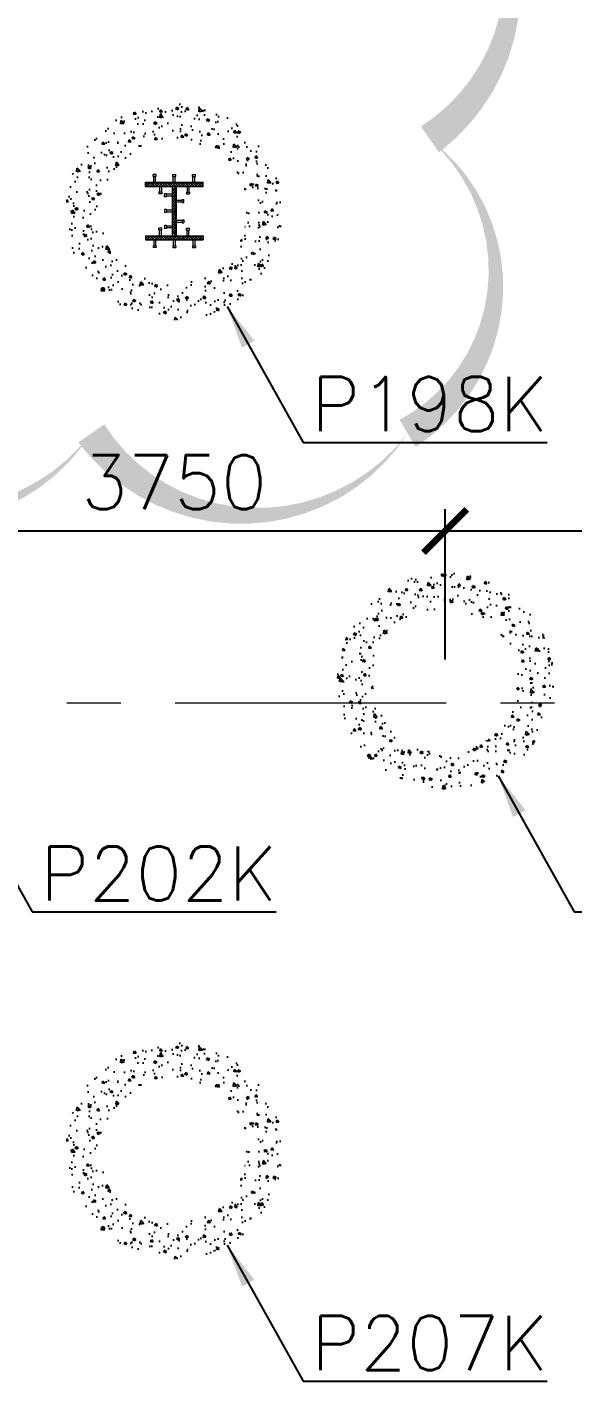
# Model space of a CAD drawing. Header units: millimetres. Extents: x -346728 to 1320345, y -537202 to -385966.
# Drawn here: x 206837 to 210610, y -444677 to -435219 of the extents above; entities that cross this region are included whole.
import ezdxf

# ---------------------------------------------------------------- set-up
doc = ezdxf.new("R2010")
doc.units = ezdxf.units.MM
doc.header["$LTSCALE"] = 100
doc.linetypes.add('X1326_GLB$0$CENTER', pattern=[2, 1.25, -0.25, 0.25, -0.25])
doc.layers.add('CL load', color=1, linetype='Continuous', plot=False)
for name, color, linetype in [('hach', 253, 'Continuous'), ('PILE MARK', 8, 'Continuous'), ('PL', 3, 'Continuous')]:
    doc.layers.add(name, color=color, linetype=linetype)
for name, color, linetype, lineweight in [('KCMANH', 8, 'Continuous', 13), ('KINGPOST', 5, 'Continuous', 20), ('X1326_GLB$0$A-tim', 8, 'X1326_GLB$0$CENTER', 9)]:
    doc.layers.add(name, color=color, linetype=linetype, lineweight=lineweight)
doc.styles.add('simplex', font='simplex.shx')
doc.dimstyles.new('100', dxfattribs={"dimscale": 150, "dimtxt": 2.5, "dimasz": 2, "dimexe": 1, "dimexo": 1, "dimgap": 1, "dimtad": 1, "dimdec": 0, "dimzin": 0, "dimdsep": 46, "dimtxsty": 'simplex', "dimblk": 'ARCHTICK', "dimcen": 1, "dimdle": 1, "dimclrd": 256, "dimclre": 256, "dimclrt": 6, "dimadec": 0, "dimazin": 0, "dimtfac": 1, "dimtdec": 0, "dimtix": 1, "dimtmove": 2, "dimatfit": 3, "dimfxl": 1, "dimtolj": 1, "dimtzin": 0, "dimarcsym": 0})
pattern_1 = [(45, (188543.33, 11377564.439), (-8.980256121, 8.980256121), []), (135, (188543.33, 11377564.439), (-8.980256121, -8.980256121), [])]

# ---------------------------------------------------------------- blocks, each defined once
blk = doc.blocks.new('_ArchTick')
at = {"color": 0, "linetype": 'ByBlock', "const_width": 0.15}
blk.add_lwpolyline([(-0.5, -0.5), (0.5, 0.5)], dxfattribs=at)
blk = doc.blocks.new('*D406')
at = {"layer": 'CL load', "lineweight": -2, "transparency": 16777216}
for p, q in [((205978.3, -439591.6), (205978.3, -438552.8)), ((209728.3, -439591.6), (209728.3, -438552.8)), ((205828.3, -438702.8), (209878.3, -438702.8))]:
    blk.add_line(p, q, dxfattribs=at)
at = {"layer": 'DEFPOINTS', "color": 0, "transparency": 16777216}
for p in [(209728.3, -438702.8), (205978.3, -439741.6, 0), (209728.3, -439741.6)]:
    blk.add_point(p, dxfattribs=at)
at = {"layer": 'CL load', "lineweight": -2, "transparency": 16777216, "xscale": 300, "yscale": 300, "zscale": 300, "rotation": 180}
blk.add_blockref('_ArchTick', (205978.3, -438702.8), dxfattribs=at)
at = {"layer": 'CL load', "lineweight": -2, "transparency": 16777216, "xscale": 300, "yscale": 300, "zscale": 300}
blk.add_blockref('_ArchTick', (209728.3, -438702.8), dxfattribs=at)
at = {"layer": 'CL load', "color": 6, "transparency": 16777216, "insert": (207853.3, -438365.3), "char_height": 375, "attachment_point": 5, "style": 'simplex'}
blk.add_mtext('\\A1;3750', dxfattribs=at)
blk = doc.blocks.new('*D407')
at = {"layer": 'CL load', "lineweight": -2, "transparency": 16777216}
for p, q in [((209728.3, -439591.6), (209728.3, -438552.8)), ((213238.6, -438880.9), (213238.6, -438552.8)), ((209578.3, -438702.8), (213388.6, -438702.8))]:
    blk.add_line(p, q, dxfattribs=at)
at = {"layer": 'DEFPOINTS', "color": 0, "transparency": 16777216}
for p in [(213238.6, -438702.8), (213238.6, -439030.9), (209728.3, -439741.6)]:
    blk.add_point(p, dxfattribs=at)
at = {"layer": 'CL load', "lineweight": -2, "transparency": 16777216, "xscale": 300, "yscale": 300, "zscale": 300, "rotation": 180}
blk.add_blockref('_ArchTick', (209728.3, -438702.8), dxfattribs=at)
at = {"layer": 'CL load', "lineweight": -2, "transparency": 16777216, "xscale": 300, "yscale": 300, "zscale": 300}
blk.add_blockref('_ArchTick', (213238.6, -438702.8), dxfattribs=at)
at = {"layer": 'CL load', "color": 6, "transparency": 16777216, "insert": (211483.4, -438365.3), "char_height": 375, "attachment_point": 5, "style": 'simplex'}
blk.add_mtext('\\A1;3510', dxfattribs=at)
blk = doc.blocks.new('LVL-KHUNGTEN')
blk.add_lwpolyline([(61072.9, 41092.8), (119123.5, 41092.8), (119123.5, 61.9), (61072.9, 61.9)], close=True)
blk = doc.blocks.new('KP50 TOI SAN L1')
at = {"ltscale": 0.1}
h = blk.add_hatch(color=3, dxfattribs=at)
h.dxf.hatch_style = 1
h.paths.add_polyline_path([(14.4, 171.2), (-14.4, 171.2), (-14.4, 142.4)])
h.paths.add_polyline_path([(-14.4, -142.4), (-14.4, -171.2), (14.4, -171.2)])
at = {"layer": 'KCMANH', "linetype": 'ByBlock'}
h = blk.add_hatch(dxfattribs=at)
h.set_pattern_fill('ANSI37', color=3, scale=4, style=0)
h.set_pattern_definition(pattern_1)
h.paths.add_polyline_path([(-200, 200), (-200, 171.2), (200, 171.2), (200, 200)])
h = blk.add_hatch(dxfattribs=at)
h.set_pattern_fill('ANSI37', color=3, scale=4, style=0)
h.set_pattern_definition([(45, (188728.93, 11377564.439), (-8.980256121, 8.980256121), []), (135, (188728.93, 11377564.439), (-8.980256121, -8.980256121), [])])
h.paths.add_polyline_path([(14.4, 171.2), (-14.4, 142.4), (-14.4, -142.4), (14.4, -171.2)])
h = blk.add_hatch(dxfattribs=at)
h.set_pattern_fill('ANSI37', color=3, scale=4, style=0)
h.set_pattern_definition(pattern_1)
h.paths.add_polyline_path([(-200, -171.2), (-200, -200), (200, -200), (200, -171.2)])
at = {"layer": 'KCMANH', "color": 3, "linetype": 'ByBlock'}
blk.add_line((-200, 200), (200, 200), dxfattribs=at)
at = {"layer": 'KCMANH', "linetype": 'ByBlock'}
for p, q in [((-125.2, 252.8), (-146, 252.8)), ((-146, 240), (-146, 252.8)), ((-125.2, 240), (-146, 240)), ((-142, 200), (-142, 240)), ((-129.2, 200), (-129.2, 240)), ((-125.2, 240), (-125.2, 252.8)), ((-10.4, 252.8), (10.4, 252.8)), ((-10.4, 240), (-10.4, 252.8)), ((-10.4, 240), (10.4, 240)), ((-6.4, 200), (-6.4, 240)), ((6.4, 200), (6.4, 240)), ((10.4, 240), (10.4, 252.8)), ((125.2, 252.8), (146, 252.8)), ((125.2, 240), (125.2, 252.8)), ((125.2, 240), (146, 240)), ((129.2, 200), (129.2, 240)), ((142, 200), (142, 240)), ((146, 240), (146, 252.8)), ((-85.2, 131.2), (-106, 131.2)), ((-106, 131.2), (-106, 118.4)), ((-85.2, 118.4), (-106, 118.4)), ((-102, 171.2), (-102, 131.2)), ((-89.2, 171.2), (-89.2, 131.2)), ((-85.2, 131.2), (-85.2, 118.4)), ((-67.2, 99.6), (-67.2, 120.4)), ((-54.4, 120.4), (-67.2, 120.4)), ((-54.4, 99.6), (-67.2, 99.6)), ((-54.4, 99.6), (-54.4, 120.4)), ((-14.4, 116.4), (-54.4, 116.4)), ((-14.4, 103.6), (-54.4, 103.6)), ((85.2, 131.2), (106, 131.2)), ((85.2, 131.2), (85.2, 118.4)), ((85.2, 118.4), (106, 118.4)), ((89.2, 171.2), (89.2, 131.2)), ((102, 171.2), (102, 131.2)), ((106, 131.2), (106, 118.4)), ((-67.2, 10.4), (-67.2, -10.4)), ((-54.4, 10.4), (-67.2, 10.4)), ((-54.4, 10.4), (-54.4, -10.4)), ((-14.4, 6.4), (-54.4, 6.4)), ((14.4, 76.4), (54.4, 76.4)), ((14.4, 63.6), (54.4, 63.6)), ((54.4, 59.6), (54.4, 80.4)), ((54.4, 80.4), (67.2, 80.4)), ((54.4, 59.6), (67.2, 59.6)), ((67.2, 59.6), (67.2, 80.4)), ((-54.4, -10.4), (-67.2, -10.4)), ((-14.4, -6.4), (-54.4, -6.4)), ((14.4, -63.6), (54.4, -63.6)), ((14.4, -76.4), (54.4, -76.4)), ((54.4, -59.6), (54.4, -80.4)), ((54.4, -59.6), (67.2, -59.6)), ((54.4, -80.4), (67.2, -80.4)), ((67.2, -59.6), (67.2, -80.4)), ((-85.2, -118.4), (-106, -118.4)), ((-106, -131.2), (-106, -118.4)), ((-85.2, -131.2), (-106, -131.2)), ((-102, -171.2), (-102, -131.2)), ((-89.2, -171.2), (-89.2, -131.2)), ((-85.2, -131.2), (-85.2, -118.4)), ((-67.2, -99.6), (-67.2, -120.4)), ((-54.4, -99.6), (-67.2, -99.6)), ((-54.4, -120.4), (-67.2, -120.4)), ((-54.4, -99.6), (-54.4, -120.4)), ((-14.4, -103.6), (-54.4, -103.6)), ((-14.4, -116.4), (-54.4, -116.4)), ((85.2, -118.4), (106, -118.4)), ((85.2, -131.2), (85.2, -118.4)), ((85.2, -131.2), (106, -131.2)), ((89.2, -171.2), (89.2, -131.2)), ((102, -171.2), (102, -131.2)), ((106, -131.2), (106, -118.4)), ((-125.2, -240), (-146, -240)), ((-146, -240), (-146, -252.8)), ((-125.2, -252.8), (-146, -252.8)), ((-142, -200), (-142, -240)), ((-129.2, -200), (-129.2, -240)), ((-125.2, -240), (-125.2, -252.8)), ((-10.4, -240), (10.4, -240)), ((-10.4, -240), (-10.4, -252.8)), ((-10.4, -252.8), (10.4, -252.8)), ((-6.4, -200), (-6.4, -240)), ((6.4, -200), (6.4, -240)), ((10.4, -240), (10.4, -252.8)), ((125.2, -240), (146, -240)), ((125.2, -240), (125.2, -252.8)), ((125.2, -252.8), (146, -252.8)), ((129.2, -200), (129.2, -240)), ((142, -200), (142, -240)), ((146, -240), (146, -252.8))]:
    blk.add_line(p, q, dxfattribs=at)
at = {"layer": 'KINGPOST', "color": 3, "linetype": 'ByBlock'}
for p, q in [((-200, 171.2), (-200, 200)), ((200, 171.2), (200, 200)), ((-200, 171.2), (200, 171.2)), ((-14.4, 171.2), (-14.4, -171.2)), ((-14.4, 142.4), (14.4, 171.2)), ((14.4, 171.2), (14.4, -171.2)), ((-200, -171.2), (200, -171.2)), ((-200, -171.2), (-200, -200)), ((-14.4, -142.4), (14.4, -171.2)), ((200, -171.2), (200, -200)), ((-200, -200), (200, -200))]:
    blk.add_line(p, q, dxfattribs=at)
at = {"layer": 'KINGPOST', "color": 6, "linetype": 'ByBlock'}
blk.add_lwpolyline([(-14.4, 0), (14.4, 0)], dxfattribs=at)
blk = doc.blocks.new('B1 Kingpost Layout Plan1')
at = {"layer": 'KCMANH', "linetype": 'ByBlock'}
blk.add_blockref('KP50 TOI SAN L1', (57489.6, -21723.8, 0), dxfattribs=at)

msp = doc.modelspace()

# ---------------------------------------------------------------- hatches: boundary and pattern name
at = {"layer": 'hach'}
h = msp.add_hatch(dxfattribs=at)
h.set_pattern_fill('ANSI31', color=256, scale=70)
h.set_pattern_definition([(45, (121918.56, -508591.22), (-157.15448, 157.15448), [])])
h.paths.add_polyline_path([(142200.7, -410142.2), (128621.2, -428107.5), (155914.1, -501359), (162214.1, -503970.9), (238136.4, -469396.6), (242695.2, -462329.4), (242687.2, -415142.7), (237685.1, -410142.2)])
h.paths.add_polyline_path([(142797.9, -411342.2), (129975.7, -428305.7), (156856.2, -500450.6), (162191.6, -502662.6), (237318.8, -468450.4), (241495.1, -461976.1), (241487, -415639.4), (237188.2, -411342.2)], flags=16)
h = msp.add_hatch(dxfattribs=at)
h.set_pattern_fill('AR-CONC', color=256, scale=4)
h.set_pattern_definition([(50, (121918.56, -508591.2), (728.7387, -63.7563), [76.2, -838.2]), (355, (121918.56, -508591.2), (-140.9737, 764.2274), [60.96, -670.5623]), (100.45144, (121979.3, -508596.54), (587.765, 700.471), [64.76, -712.361]), (46.1842, (121918.6, -508388), (1084.316, -168.1693), [114.3, -1257.3]), (96.63556, (122008.9, -508402), (949.6165, 989.7045), [97.14, -1068.5424]), (351.18415, (121918.6, -508388), (949.6165, 989.7045), [91.44, -1005.839]), (21, (122020.16, -508438.8), (606.4576, -409.0608), [76.2, -838.2]), (326, (122020.16, -508438.8), (247.208, 736.752), [60.96, -670.56]), (71.45144, (122070.7, -508472.9), (853.6657, 327.691), [64.76, -712.3598]), (37.5, (121918.56, -508591.22), (12.3544, 338.22016), [0, -662.432, 0, -680.72, 0, -673.1]), (7.5, (121918.56, -508591.22), (267.27865, 400.7223), [0, -388.112, 0, -647.192, 0, -256.54]), (327.5, (121692, -508591.22), (542.3624, -22.91498), [0, -254, 0, -792.48, 0, -1051.56]), (317.5, (121590.4, -508591.2), (592.5167, 101.706), [0, -330.2, 0, -526.288, 0, -746.76])])
h.paths.add_polyline_path([(142200.7, -410142.2), (128621.2, -428107.5), (155914.1, -501359), (162214.1, -503970.9), (238136.4, -469396.6), (242695.2, -462329.4), (242687.2, -415142.7), (237685.1, -410142.2)])
h.paths.add_polyline_path([(142797.9, -411342.2), (129975.7, -428305.7), (156856.2, -500450.6), (162191.6, -502662.6), (237318.8, -468450.4), (241495.1, -461976.1), (241487, -415639.4), (237188.2, -411342.2)], flags=16)
at = {"layer": 'PL'}
h = msp.add_hatch(dxfattribs=at)
h.set_pattern_fill('AR-CONC', color=6)
h.set_pattern_definition([(130, (207855.03, -448955.26), (-182.1847, -15.9391), [19.05, -209.55]), (185, (207855.03, -448955.26), (35.2434, 191.0568), [15.24, -167.6406]), (79.5486, (207839.85, -448956.59), (-146.9412, 175.1178), [16.19, -178.0902]), (133.8158, (207855.03, -448904.46), (-271.079, -42.0423), [28.575, -314.325]), (83.3644, (207832.44, -448907.97), (-237.404, 247.426), [24.285, -267.1356]), (188.8158, (207855.03, -448904.46), (-237.404, 247.426), [22.86, -251.46]), (159, (207829.63, -448917.16), (-151.6144, -102.2652), [19.05, -209.55]), (214, (207829.63, -448917.16), (-61.802, 184.188), [15.24, -167.64]), (108.5486, (207817, -448925.68), (-213.4164, 81.9228), [16.19, -178.09]), (142.5, (207855.03, -448955.26), (-3.0886, 84.55504), [0, -165.608, 0, -170.18, 0, -168.275]), (172.5, (207855.03, -448955.26), (-66.81966, 100.1806), [0, -97.028, 0, -161.798, 0, -64.135]), (212.5, (207911.67, -448955.26), (-135.5906, -5.72874), [0, -63.5, 0, -198.12, 0, -262.89]), (222.5, (207937.07, -448955.26), (-148.1292, 25.4265), [0, -82.55, 0, -131.572, 0, -186.69])])
edge = h.paths.add_edge_path()
edge.add_ellipse((207853.3, -436494), major_axis=(530.3, 530.3), ratio=1, start_angle=135, end_angle=315)
edge.add_ellipse((207853.3, -436494), major_axis=(530.3, 530.3), ratio=1, start_angle=315, end_angle=495)
edge = h.paths.add_edge_path(flags=16)
edge.add_ellipse((207853.3, -436494), major_axis=(-353.6, 353.6), ratio=1, start_angle=45, end_angle=225, ccw=False)
edge.add_ellipse((207853.3, -436494), major_axis=(-353.6, 353.6), ratio=1, start_angle=-135, end_angle=45, ccw=False)
h.paths.add_polyline_path([(207853.3, -435994), (208286.3, -436744), (207420.3, -436744)], flags=0)
h = msp.add_hatch(dxfattribs=at)
h.set_pattern_fill('AR-CONC', color=6)
h.set_pattern_definition([(130, (207855.03, -448955.26), (-182.1847, -15.9391), [19.05, -209.55]), (185, (207855.03, -448955.26), (35.2434, 191.0568), [15.24, -167.6406]), (79.5486, (207839.85, -448956.59), (-146.9412, 175.1178), [16.19, -178.0902]), (133.8158, (207855.03, -448904.46), (-271.079, -42.0423), [28.575, -314.325]), (83.3644, (207832.44, -448907.97), (-237.404, 247.426), [24.285, -267.1356]), (188.8158, (207855.03, -448904.46), (-237.404, 247.426), [22.86, -251.46]), (159, (207829.63, -448917.16), (-151.6144, -102.2652), [19.05, -209.55]), (214, (207829.63, -448917.16), (-61.802, 184.188), [15.24, -167.64]), (108.5486, (207817, -448925.68), (-213.4164, 81.9228), [16.19, -178.09]), (142.5, (207855.03, -448955.26), (-3.0886, 84.55504), [0, -165.608, 0, -170.18, 0, -168.275]), (172.5, (207855.03, -448955.26), (-66.81966, 100.1806), [0, -97.028, 0, -161.798, 0, -64.135]), (212.5, (207911.673, -448955.26), (-135.5906, -5.72874), [0, -63.5, 0, -198.12, 0, -262.89]), (222.5, (207937.07, -448955.26), (-148.1292, 25.4265), [0, -82.55, 0, -131.572, 0, -186.69])])
edge = h.paths.add_edge_path()
edge.add_ellipse((207853.3, -436494), major_axis=(530.3, 530.3), ratio=1, start_angle=135, end_angle=315)
edge.add_ellipse((207853.3, -436494), major_axis=(530.3, 530.3), ratio=1, start_angle=315, end_angle=495)
edge = h.paths.add_edge_path(flags=16)
edge.add_ellipse((207853.3, -436494), major_axis=(-353.6, 353.6), ratio=1, start_angle=45, end_angle=225, ccw=False)
edge.add_ellipse((207853.3, -436494), major_axis=(353.6, 353.6), ratio=1, start_angle=-45, end_angle=135, ccw=False)
h.paths.add_polyline_path([(207853.3, -435994), (208286.3, -436744), (207420.3, -436744)], flags=0)
h = msp.add_hatch(dxfattribs=at)
h.set_pattern_fill('AR-CONC', color=6)
h.set_pattern_definition([(130, (205980.03, -452202.86), (-182.1847, -15.9391), [19.05, -209.55]), (185, (205980.03, -452202.86), (35.2434, 191.0568), [15.24, -167.6406]), (79.5486, (205964.85, -452204.19), (-146.9412, 175.1178), [16.19, -178.0902]), (133.8158, (205980.03, -452152.06), (-271.079, -42.0423), [28.575, -314.325]), (83.3644, (205957.44, -452155.56), (-237.404, 247.426), [24.285, -267.1356]), (188.8158, (205980.03, -452152.06), (-237.404, 247.426), [22.86, -251.46]), (159, (205954.63, -452164.76), (-151.6144, -102.2652), [19.05, -209.55]), (214, (205954.63, -452164.76), (-61.802, 184.188), [15.24, -167.64]), (108.5486, (205942, -452173.28), (-213.4164, 81.9228), [16.19, -178.09]), (142.5, (205980.03, -452202.86), (-3.0886, 84.55504), [0, -165.608, 0, -170.18, 0, -168.275]), (172.5, (205980.03, -452202.86), (-66.81966, 100.1806), [0, -97.028, 0, -161.798, 0, -64.135]), (212.5, (206036.67, -452202.86), (-135.5906, -5.72874), [0, -63.5, 0, -198.12, 0, -262.89]), (222.5, (206062.07, -452202.86), (-148.1292, 25.4265), [0, -82.55, 0, -131.572, 0, -186.69])])
edge = h.paths.add_edge_path()
edge.add_ellipse((209728.3, -439741.6), major_axis=(-530.3, 530.3), ratio=1, start_angle=45, end_angle=225)
edge.add_ellipse((209728.3, -439741.6), major_axis=(530.3, 530.3), ratio=1, start_angle=315, end_angle=495)
edge = h.paths.add_edge_path(flags=16)
edge.add_ellipse((209728.3, -439741.6), major_axis=(353.6, 353.6), ratio=1, start_angle=135, end_angle=315, ccw=False)
edge.add_ellipse((209728.3, -439741.6), major_axis=(-353.6, 353.6), ratio=1, start_angle=-135, end_angle=45, ccw=False)
h.paths.add_polyline_path([(209728.3, -439241.6), (210161.3, -439991.6), (209295.3, -439991.6)], flags=0)
h = msp.add_hatch(dxfattribs=at)
h.set_pattern_fill('AR-CONC', color=6)
h.set_pattern_definition([(130, (205980.03, -452202.86), (-182.1847, -15.9391), [19.05, -209.55]), (185, (205980.03, -452202.86), (35.2434, 191.0568), [15.24, -167.6406]), (79.5486, (205964.85, -452204.19), (-146.9412, 175.1178), [16.19, -178.0902]), (133.8158, (205980.03, -452152.06), (-271.079, -42.0423), [28.575, -314.325]), (83.3644, (205957.44, -452155.56), (-237.404, 247.426), [24.285, -267.1356]), (188.8158, (205980.03, -452152.06), (-237.404, 247.426), [22.86, -251.46]), (159, (205954.63, -452164.76), (-151.6144, -102.2652), [19.05, -209.55]), (214, (205954.63, -452164.76), (-61.802, 184.188), [15.24, -167.64]), (108.5486, (205942, -452173.28), (-213.4164, 81.9228), [16.19, -178.09]), (142.5, (205980.03, -452202.86), (-3.0886, 84.55504), [0, -165.608, 0, -170.18, 0, -168.275]), (172.5, (205980.03, -452202.86), (-66.81966, 100.1806), [0, -97.028, 0, -161.798, 0, -64.135]), (212.5, (206036.673, -452202.86), (-135.5906, -5.72874), [0, -63.5, 0, -198.12, 0, -262.89]), (222.5, (206062.07, -452202.86), (-148.1292, 25.4265), [0, -82.55, 0, -131.572, 0, -186.69])])
edge = h.paths.add_edge_path()
edge.add_ellipse((209728.3, -439741.6), major_axis=(-530.3, 530.3), ratio=1, start_angle=45, end_angle=225)
edge.add_ellipse((209728.3, -439741.6), major_axis=(530.3, 530.3), ratio=1, start_angle=315, end_angle=495)
edge = h.paths.add_edge_path(flags=16)
edge.add_ellipse((209728.3, -439741.6), major_axis=(-353.6, 353.6), ratio=1, start_angle=45, end_angle=225, ccw=False)
edge.add_ellipse((209728.3, -439741.6), major_axis=(353.6, 353.6), ratio=1, start_angle=-45, end_angle=135, ccw=False)
h.paths.add_polyline_path([(209728.3, -439241.6), (210161.3, -439991.6), (209295.3, -439991.6)], flags=0)
h = msp.add_hatch(dxfattribs=at)
h.set_pattern_fill('AR-CONC', color=6)
h.set_pattern_definition([(130, (207855.03, -455450.45), (-182.1847, -15.9391), [19.05, -209.55]), (185, (207855.03, -455450.45), (35.2434, 191.0568), [15.24, -167.6406]), (79.5486, (207839.85, -455451.78), (-146.9412, 175.1178), [16.19, -178.0902]), (133.8158, (207855.03, -455399.65), (-271.079, -42.0423), [28.575, -314.325]), (83.3644, (207832.44, -455403.16), (-237.404, 247.426), [24.285, -267.1356]), (188.8158, (207855.03, -455399.65), (-237.404, 247.426), [22.86, -251.46]), (159, (207829.63, -455412.35), (-151.6144, -102.2652), [19.05, -209.55]), (214, (207829.63, -455412.35), (-61.802, 184.188), [15.24, -167.64]), (108.5486, (207817, -455420.87), (-213.4164, 81.9228), [16.19, -178.09]), (142.5, (207855.03, -455450.45), (-3.0886, 84.55504), [0, -165.608, 0, -170.18, 0, -168.275]), (172.5, (207855.03, -455450.45), (-66.81966, 100.1806), [0, -97.028, 0, -161.798, 0, -64.135]), (212.5, (207911.67, -455450.45), (-135.5906, -5.72874), [0, -63.5, 0, -198.12, 0, -262.89]), (222.5, (207937.07, -455450.45), (-148.1292, 25.4265), [0, -82.55, 0, -131.572, 0, -186.69])])
edge = h.paths.add_edge_path()
edge.add_ellipse((207853.3, -442989.2), major_axis=(530.3, 530.3), ratio=1, start_angle=135, end_angle=315)
edge.add_ellipse((207853.3, -442989.2), major_axis=(530.3, 530.3), ratio=1, start_angle=315, end_angle=495)
edge = h.paths.add_edge_path(flags=16)
edge.add_ellipse((207853.3, -442989.2), major_axis=(-353.6, 353.6), ratio=1, start_angle=45, end_angle=225, ccw=False)
edge.add_ellipse((207853.3, -442989.2), major_axis=(-353.6, 353.6), ratio=1, start_angle=-135, end_angle=45, ccw=False)
h.paths.add_polyline_path([(207853.3, -442489.2), (208286.3, -443239.2), (207420.3, -443239.2)], flags=0)
h = msp.add_hatch(dxfattribs=at)
h.set_pattern_fill('AR-CONC', color=6)
h.set_pattern_definition([(130, (207855.03, -455450.45), (-182.1847, -15.9391), [19.05, -209.55]), (185, (207855.03, -455450.45), (35.2434, 191.0568), [15.24, -167.6406]), (79.5486, (207839.85, -455451.78), (-146.9412, 175.1178), [16.19, -178.0902]), (133.8158, (207855.03, -455399.65), (-271.079, -42.0423), [28.575, -314.325]), (83.3644, (207832.44, -455403.16), (-237.404, 247.426), [24.285, -267.1356]), (188.8158, (207855.03, -455399.65), (-237.404, 247.426), [22.86, -251.46]), (159, (207829.63, -455412.35), (-151.6144, -102.2652), [19.05, -209.55]), (214, (207829.63, -455412.35), (-61.802, 184.188), [15.24, -167.64]), (108.5486, (207817, -455420.88), (-213.4164, 81.9228), [16.19, -178.09]), (142.5, (207855.03, -455450.45), (-3.0886, 84.55504), [0, -165.608, 0, -170.18, 0, -168.275]), (172.5, (207855.03, -455450.45), (-66.81966, 100.1806), [0, -97.028, 0, -161.798, 0, -64.135]), (212.5, (207911.673, -455450.45), (-135.5906, -5.72874), [0, -63.5, 0, -198.12, 0, -262.89]), (222.5, (207937.07, -455450.45), (-148.1292, 25.4265), [0, -82.55, 0, -131.572, 0, -186.69])])
edge = h.paths.add_edge_path()
edge.add_ellipse((207853.3, -442989.2), major_axis=(530.3, 530.3), ratio=1, start_angle=135, end_angle=315)
edge.add_ellipse((207853.3, -442989.2), major_axis=(530.3, 530.3), ratio=1, start_angle=315, end_angle=495)
edge = h.paths.add_edge_path(flags=16)
edge.add_ellipse((207853.3, -442989.2), major_axis=(-353.6, 353.6), ratio=1, start_angle=45, end_angle=225, ccw=False)
edge.add_ellipse((207853.3, -442989.2), major_axis=(353.6, 353.6), ratio=1, start_angle=-45, end_angle=135, ccw=False)
h.paths.add_polyline_path([(207853.3, -442489.2), (208286.3, -443239.2), (207420.3, -443239.2)], flags=0)

# ---------------------------------------------------------------- linework, layer by layer
at = {"elevation": -1404.9}
msp.add_lwpolyline([(209622.4, -427239.7, 0, 218.9, -0.520567), (209622.4, -429428.2, 0, 218.9, -0.520567), (209622.4, -431616.7, 0, 218.9, -0.520567), (209622.4, -433805.3, 0, 218.9, -0.520567), (209622.4, -435993.8, 0, 218.9, -0.520567), (209467.6, -438027.6, 0, 218.9, -0.520567), (207279.1, -438027.6, 0, 218.9, -0.520567), (205090.6, -438027.6, 0, 218.9, -0.520567), (202902.1, -438027.6, 0, 218.9, -0.520567), (200713.6, -438027.6, 0, 218.9, -0.520567), (198525.1, -438027.6, 0, 218.9, -0.520567), (196336.6, -438027.6, 0, 218.9, -0.520567), (194148.1, -438027.6, 0, 218.9, -0.520567), (191959.6, -438027.6, 0, 218.9, -0.520567), (189771.1, -438027.6, 0, 218.9, -0.520567), (187582.5, -438027.6, 0, 218.9, -0.520567), (185394, -438027.6, 0, 218.9, -0.520567), (183205.5, -438027.6, 0, 218.9, -0.520567)], format="xyseb", dxfattribs=at)
at = {"layer": 'X1326_GLB$0$A-tim', "ltscale": 15}
msp.add_line((120859.5, -439891.6, -1404.9), (255546, -439891.6, -1404.9), dxfattribs=at)

# ---------------------------------------------------------------- block references
at = {"extrusion": (0.00597, -2.28885e-18, 0.999982), "xscale": 3.385207865094198, "yscale": 3.385207865094198, "zscale": 3.385207865094198}
msp.add_blockref('LVL-KHUNGTEN', (-107243.5, -525073.6, -287.1), dxfattribs=at)
msp.add_blockref('B1 Kingpost Layout Plan1', (150363.7, -414766, -1404.9))

# ---------------------------------------------------------------- texts
at = {"layer": 'PILE MARK', "color": 4, "style": 'simplex'}
for s, p in [('P198K', (208801.9, -438012.2, -1404.9)), ('P202K', (206926.9, -441259.8, -1404.9)), ('P207K', (208801.9, -444507.4, -1404.9))]:
    msp.add_text(s, height=375, dxfattribs=at).set_placement(p)

# ---------------------------------------------------------------- dimensions: what is measured, and where the dimension line sits
at = {"layer": 'CL load'}
for base, p1, p2, picture, middle in [((209728.3, -438702.8, -1404.9), (205978.3, -439741.6, -1404.9), (209728.3, -439741.6, -1404.9), '*D406', (207853.3, -438365.3, -1404.9)), ((213238.6, -438702.8, -1404.9), (209728.3, -439741.6, -1404.9), (213238.6, -439030.9, -1404.9), '*D407', (211483.4, -438365.3, -1404.9))]:
    dim = msp.add_linear_dim(base=base, p1=p1, p2=p2, dimstyle='100', dxfattribs=at)
    dim.commit()
    dim.dimension.update_dxf_attribs({"geometry": picture, "text_midpoint": middle})

# ---------------------------------------------------------------- leaders
at = {"layer": 'PILE MARK'}
for points in [[(208219, -437148.8, -1404.9), (208744.6, -438089.8, -1404.9), (210433.4, -438089.8, -1404.9)], [(206344, -440396.4, -1404.9), (206869.6, -441337.4, -1404.9), (208558.4, -441337.4, -1404.9)], [(210094, -440396.4, -1404.9), (210619.6, -441337.4, -1404.9), (212308.4, -441337.4, -1404.9)], [(208219, -443644, -1404.9), (208744.6, -444585, -1404.9), (210433.4, -444585, -1404.9)]]:
    msp.add_leader(points, dimstyle='100', override={"dimgap": 1, "dimtad": 0}, dxfattribs=at)

doc.saveas('drawing.dxf')
